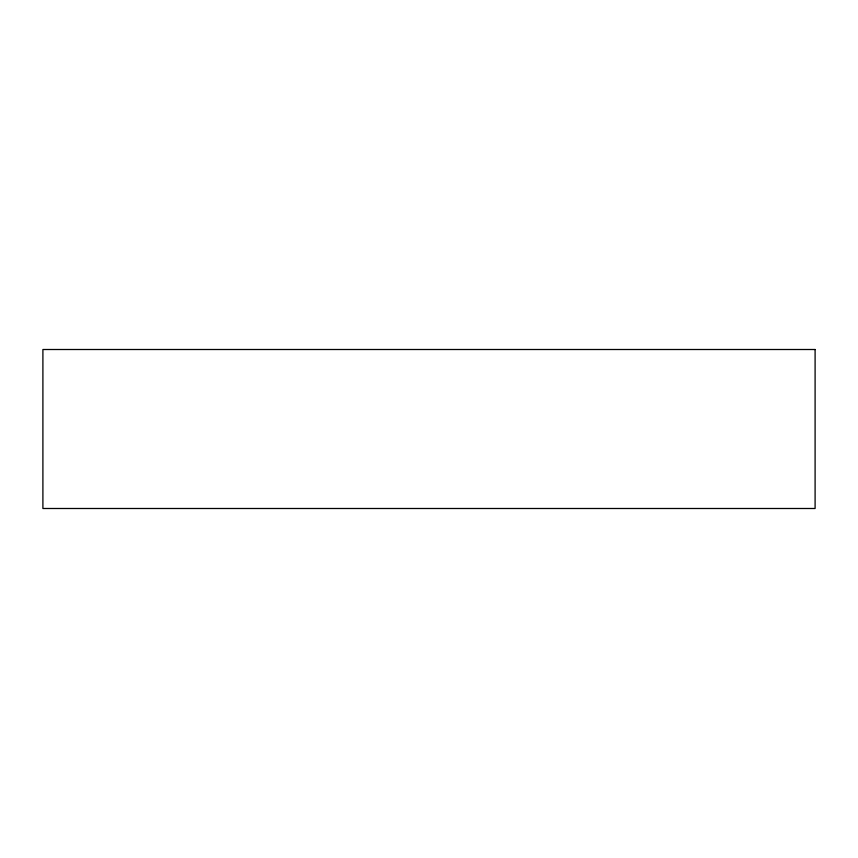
<?xml version="1.0" encoding="UTF-8"?>
<svg xmlns="http://www.w3.org/2000/svg" width="858" height="858" viewBox="0 0 858 858"><rect width="100%" height="100%" fill="white"/><g stroke="black" fill="none" stroke-linecap="round" stroke-linejoin="round"><path stroke-width="1.29" d="M815.1 349.506L42.9 349.506L42.9 508.494L815.1 508.494L815.1 349.506"/></g></svg>
